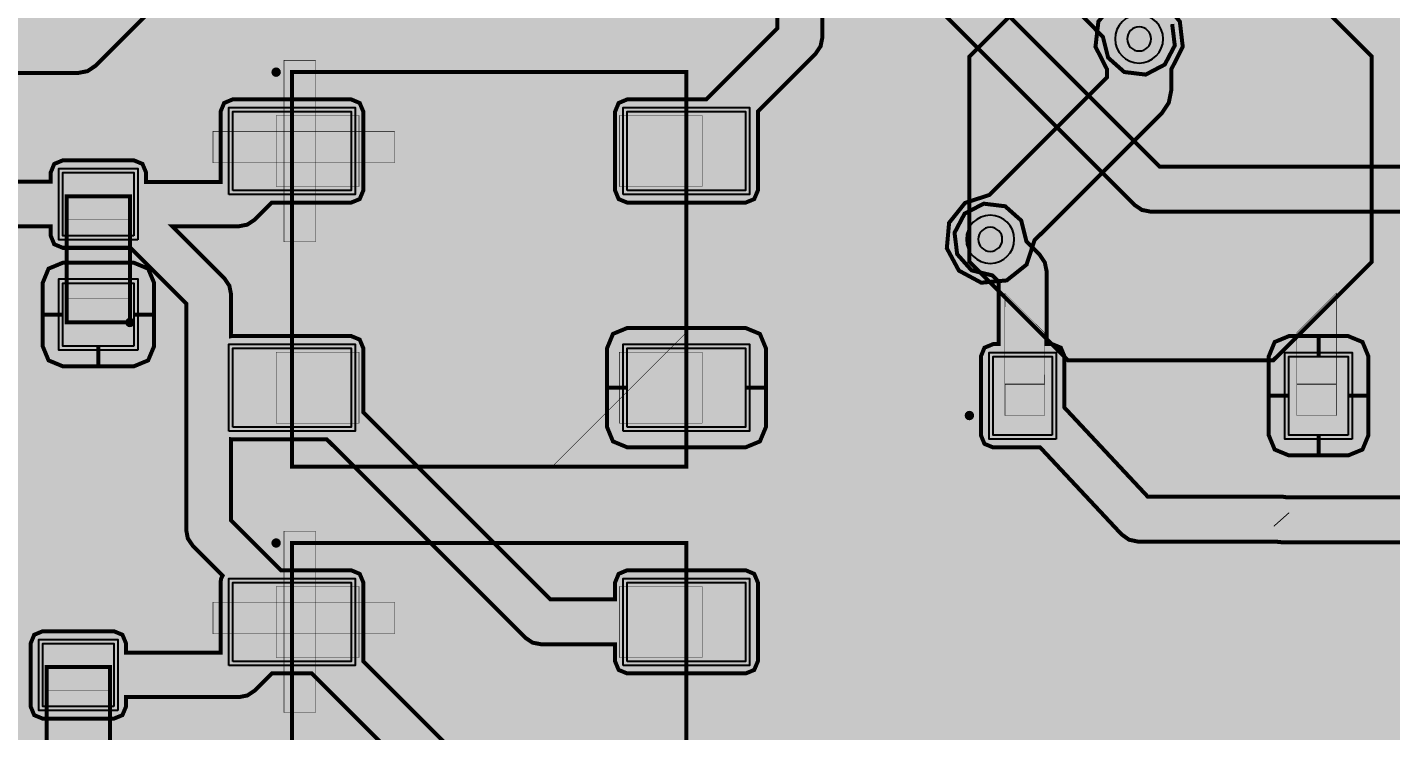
# Model space of a CAD drawing. Header units: millimetres. Extents: x 6.1 to 72.4, y 74.5 to 143.5.
# Drawn here: x 28.82 to 46.1, y 106.93 to 115.85 of the extents above; entities that cross this region are included whole.
import ezdxf

# ---------------------------------------------------------------- set-up
doc = ezdxf.new("R2010")
doc.units = ezdxf.units.MM
doc.header["$MEASUREMENT"] = 0
for name, color, linetype, true_color in [('Bottom-Layer', 7, 'Continuous', 0x0000ff), ('Component-Marking-Layer', 7, 'Continuous', 0x66ffcc), ('Component-Shape-Layer', 7, 'Continuous', 0x00cccc), ('Document-Layer', 7, 'Continuous', 0x6464ff), ('Hole-Layer', 7, 'Continuous', 0x222222), ('Multi-Layer', 7, 'Continuous', 0xc0c0c0), ('Pin-Floating-Layer', 7, 'Continuous', 0xff99ff), ('Pin-Soldering-Layer', 7, 'Continuous', 0xcc9999), ('Top-Layer', 7, 'Continuous', 0xff0000), ('Top-Paste-Mask-Layer', 7, 'Continuous', 0x808080), ('Top-Silkscreen-Layer', 7, 'Continuous', 0xffcc00), ('Top-Solder-Mask-Layer', 7, 'Continuous', 0x800080)]:
    doc.layers.add(name, color=color, linetype=linetype, true_color=true_color)

msp = doc.modelspace()

# ---------------------------------------------------------------- hatches: boundary and pattern name
at = {"layer": 'Bottom-Layer'}
for points in [[(27.051, 137.033), (27.341, 137.066), (28.2, 137.039), (29.699, 136.78), (32.721, 136.036), (32.736, 136.033), (32.752, 136.031), (35.407, 135.725), (35.429, 135.723), (35.45, 135.724), (36.302, 135.777), (36.449, 135.763), (37.225, 135.834), (38.532, 135.915), (38.54, 135.915), (38.548, 135.916), (39.654, 136.055), (43.491, 136.403), (44.642, 136.467), (47.246, 136.107), (48.5, 135.478), (49.972, 134.452), (51.433, 133.28), (52.669, 132.217), (53.935, 131.053), (54.899, 129.947), (55.512, 128.898), (56.028, 127.632), (56.66, 125.969), (56.666, 125.955), (56.672, 125.941), (57.238, 124.872), (57.248, 124.854), (57.261, 124.837), (57.927, 123.979), (57.933, 123.972), (57.939, 123.965), (59.394, 122.369), (60.23, 121.095), (60.88, 119.29), (61.259, 117.291), (61.721, 113.314), (61.721, 113.308), (61.722, 113.302), (62.427, 109.098), (62.729, 106.955), (62.875, 104.864), (62.818, 103.201), (62.677, 101.789), (62.461, 100.267), (62.171, 98.799), (61.816, 97.565), (59.764, 94.286), (56.716, 92.266), (53.212, 90.857), (53.202, 90.853), (53.192, 90.848), (49.744, 89.104), (49.711, 89.084), (49.682, 89.059), (47.234, 86.696), (47.219, 86.68), (47.206, 86.663), (45.971, 84.939), (44.795, 83.368), (43.404, 82.075), (41.494, 81.147), (40.553, 80.92), (39.995, 80.866), (38.106, 80.9), (38.101, 80.9), (38.097, 80.9), (35.432, 80.855), (34.29, 80.899), (33.02, 81.153), (31.941, 81.915), (28.893, 84.709), (26.289, 86.487), (17.653, 88.773), (14.224, 90.551), (12.319, 92.583), (11.43, 94.615), (10.668, 96.393), (10.516, 97.531), (11.093, 102.249), (6.718, 112.093), (20.665, 115.792), (18.923, 121.285), (11.684, 121.031), (12.827, 124.333), (13.462, 129.159), (14.605, 130.81), (16.002, 131.826), (18.161, 132.207), (20.828, 132.842), (23.241, 134.747), (24.638, 135.89), (25.781, 136.779)], [(42.908, 116.259), (42.599, 116.166), (42.392, 115.918), (42.355, 115.598), (42.502, 115.31), (42.502, 115.213), (41.008, 113.719), (40.701, 113.618), (40.5, 113.366), (40.471, 113.044), (40.624, 112.76), (40.908, 112.607), (41.23, 112.636), (41.482, 112.837), (41.582, 113.144), (43.196, 114.757), (43.284, 114.889), (43.315, 115.044), (43.315, 115.31), (43.461, 115.598), (43.424, 115.918), (43.217, 116.166)]]:
    msp.add_hatch(color=256, dxfattribs=at).paths.add_polyline_path(points)
at = {"layer": 'Component-Marking-Layer'}
for points in [[(31.911, 115.276, 1), (32.031, 115.276, 1)], [(31.911, 115.276, 1), (32.031, 115.276, 1)], [(30.058, 112.103, 1), (30.178, 112.103, 1)], [(30.058, 112.103, 1), (30.178, 112.103, 1)], [(40.697, 110.923, 1), (40.817, 110.923, 1)], [(40.697, 110.923, 1), (40.817, 110.923, 1)], [(31.911, 109.307, 1), (32.031, 109.307, 1)], [(31.911, 109.307, 1), (32.031, 109.307, 1)]]:
    msp.add_hatch(color=256, dxfattribs=at).paths.add_polyline_path(points)
at = {"layer": 'Document-Layer'}
for points in [[(32.471, 115.426), (32.071, 115.426), (32.071, 113.126), (32.471, 113.126)], [(32.471, 115.426), (32.071, 115.426), (32.071, 113.126), (32.471, 113.126)], [(31.171, 114.526), (33.471, 114.526), (33.471, 114.226), (33.471, 114.126), (33.371, 114.126), (31.171, 114.126)], [(31.171, 114.526), (33.471, 114.526), (33.471, 114.226), (33.471, 114.126), (33.371, 114.126), (31.171, 114.126)], [(37.171, 111.876), (37.171, 111.976), (37.071, 111.876), (35.471, 110.276), (37.171, 110.276)], [(37.171, 111.876), (37.171, 111.976), (37.071, 111.876), (35.471, 110.276), (37.171, 110.276)], [(32.471, 109.457), (32.071, 109.457), (32.071, 107.157), (32.471, 107.157)], [(32.471, 109.457), (32.071, 109.457), (32.071, 107.157), (32.471, 107.157)], [(31.171, 108.557), (33.471, 108.557), (33.471, 108.257), (33.471, 108.157), (33.371, 108.157), (31.171, 108.157)], [(31.171, 108.557), (33.471, 108.557), (33.471, 108.257), (33.471, 108.157), (33.371, 108.157), (31.171, 108.157)]]:
    msp.add_hatch(color=256, dxfattribs=at).paths.add_polyline_path(points)
at = {"layer": 'Pin-Floating-Layer'}
for points in [[(41.708, 111.973), (41.208, 112.473), (41.207, 111.313), (41.707, 111.313)], [(41.708, 111.973), (41.208, 112.473), (41.207, 111.313), (41.707, 111.313)], [(44.907, 111.973), (45.407, 112.473), (45.407, 111.313), (44.907, 111.313)], [(44.907, 111.973), (45.407, 112.473), (45.407, 111.313), (44.907, 111.313)]]:
    msp.add_hatch(color=256, dxfattribs=at).paths.add_polyline_path(points)
at = {"layer": 'Pin-Soldering-Layer'}
for points in [[(33.021, 113.826), (31.971, 113.826), (31.971, 114.726), (33.021, 114.726)], [(33.021, 113.826), (31.971, 113.826), (31.971, 114.726), (33.021, 114.726)], [(37.371, 113.826), (36.321, 113.826), (36.321, 114.726), (37.371, 114.726)], [(37.371, 113.826), (36.321, 113.826), (36.321, 114.726), (37.371, 114.726)], [(30.118, 113.703), (29.318, 113.703), (29.318, 113.403), (30.118, 113.403)], [(30.118, 113.703), (29.318, 113.703), (29.318, 113.403), (30.118, 113.403)], [(30.118, 112.103), (29.318, 112.103), (29.318, 112.403), (30.118, 112.403)], [(30.118, 112.103), (29.318, 112.103), (29.318, 112.403), (30.118, 112.403)], [(33.021, 110.826), (31.971, 110.826), (31.971, 111.726), (33.021, 111.726)], [(33.021, 110.826), (31.971, 110.826), (31.971, 111.726), (33.021, 111.726)], [(37.371, 110.826), (36.321, 110.826), (36.321, 111.726), (37.371, 111.726)], [(37.371, 110.826), (36.321, 110.826), (36.321, 111.726), (37.371, 111.726)], [(41.708, 110.923), (41.208, 110.923), (41.208, 111.323), (41.708, 111.323)], [(41.708, 110.923), (41.208, 110.923), (41.208, 111.323), (41.708, 111.323)], [(45.407, 110.923), (44.907, 110.923), (44.907, 111.323), (45.407, 111.323)], [(45.407, 110.923), (44.907, 110.923), (44.907, 111.323), (45.407, 111.323)], [(33.021, 107.857), (31.971, 107.857), (31.971, 108.757), (33.021, 108.757)], [(33.021, 107.857), (31.971, 107.857), (31.971, 108.757), (33.021, 108.757)], [(37.371, 107.857), (36.321, 107.857), (36.321, 108.757), (37.371, 108.757)], [(37.371, 107.857), (36.321, 107.857), (36.321, 108.757), (37.371, 108.757)], [(29.864, 107.734), (29.064, 107.734), (29.064, 107.434), (29.864, 107.434)], [(29.864, 107.734), (29.064, 107.734), (29.064, 107.434), (29.864, 107.434)]]:
    msp.add_hatch(color=256, dxfattribs=at).paths.add_polyline_path(points)
at = {"layer": 'Top-Layer'}
for points in [[(6.41, 112.339), (17.673, 115.168), (17.673, 113.485), (17.642, 113.485), (17.533, 113.439), (17.488, 113.33), (17.488, 112.73), (17.531, 112.623), (17.637, 112.576), (17.637, 111.839), (17.528, 111.794), (17.482, 111.684), (17.482, 110.894), (17.488, 110.853), (17.505, 110.814), (17.414, 110.721), (17.38, 110.594), (17.38, 109.804), (17.456, 109.623), (17.637, 109.548), (18.177, 109.548), (18.358, 109.623), (18.434, 109.804), (18.434, 110.594), (18.4, 110.721), (18.309, 110.814), (18.326, 110.853), (18.332, 110.894), (18.332, 111.684), (18.309, 111.765), (18.247, 111.822), (18.247, 112.576), (18.353, 112.623), (18.397, 112.73), (18.397, 113.33), (18.365, 113.424), (18.282, 113.479), (18.282, 115.321), (20.157, 115.792), (18.415, 121.285), (11.176, 121.031), (12.319, 124.333), (12.954, 129.159), (14.097, 130.81), (15.494, 131.826), (17.653, 132.207), (20.32, 132.842), (22.733, 134.747), (24.13, 135.89), (25.273, 136.779), (26.543, 137.033), (27.664, 137.158), (27.723, 137.156), (28.977, 137.008), (29.72, 136.88), (31.652, 136.404), (32.131, 136.271), (32.303, 136.244), (32.746, 136.135), (32.755, 136.133), (32.763, 136.132), (33.685, 136.026), (34.544, 135.89), (35.941, 135.763), (44.323, 136.525), (47.371, 136.144), (49.403, 134.874), (53.975, 130.937), (55.499, 129.032), (56.133, 127.526), (49.049, 134.611), (48.958, 134.672), (48.85, 134.693), (43.16, 134.693), (43.053, 134.672), (42.961, 134.611), (42.701, 134.351), (42.095, 134.351), (41.986, 134.306), (41.941, 134.196), (41.941, 134.124), (41.216, 134.124), (41.216, 134.547), (41.17, 134.657), (41.061, 134.702), (39.711, 134.702), (39.602, 134.657), (39.557, 134.547), (39.557, 133.997), (39.057, 133.997), (39.057, 134.42), (39.011, 134.53), (38.902, 134.575), (37.552, 134.575), (37.443, 134.53), (37.398, 134.42), (37.398, 134.078), (36.927, 134.078), (36.927, 134.196), (36.881, 134.306), (36.772, 134.351), (35.872, 134.351), (35.763, 134.306), (35.718, 134.196), (35.718, 133.87), (34.993, 133.87), (34.993, 134.928), (34.947, 135.038), (34.838, 135.083), (33.488, 135.083), (33.379, 135.038), (33.334, 134.928), (33.334, 133.697), (32.736, 133.697), (32.736, 133.815), (32.69, 133.925), (32.581, 133.97), (31.681, 133.97), (31.572, 133.925), (31.527, 133.815), (31.527, 133.697), (30.958, 133.697), (30.958, 133.815), (30.912, 133.925), (30.803, 133.97), (29.903, 133.97), (29.794, 133.925), (29.749, 133.815), (29.749, 133.015), (29.794, 132.906), (29.903, 132.861), (30.803, 132.861), (30.912, 132.906), (30.958, 133.015), (30.958, 133.134), (31.527, 133.134), (31.527, 133.015), (31.572, 132.906), (31.681, 132.861), (32.581, 132.861), (32.69, 132.906), (32.736, 133.015), (32.736, 133.134), (33.334, 133.134), (33.259, 133.043), (33.232, 132.928), (33.232, 131.518), (33.307, 131.337), (33.488, 131.262), (34.838, 131.262), (35.019, 131.337), (35.095, 131.518), (35.095, 132.928), (35.019, 133.11), (34.838, 133.185), (34.279, 133.185), (34.298, 133.2), (34.316, 133.216), (34.407, 133.307), (35.746, 133.307), (35.801, 133.259), (35.872, 133.242), (36.772, 133.242), (36.881, 133.287), (36.927, 133.396), (36.927, 133.515), (37.398, 133.515), (37.398, 133.01), (37.443, 132.901), (37.552, 132.856), (38.902, 132.856), (39.011, 132.901), (39.057, 133.01), (39.057, 133.434), (39.557, 133.434), (39.557, 133.137), (39.602, 133.028), (39.711, 132.983), (41.061, 132.983), (41.17, 133.028), (41.216, 133.137), (41.216, 133.561), (41.941, 133.561), (41.941, 133.396), (41.986, 133.287), (42.095, 133.242), (42.701, 133.242), (42.89, 133.053), (42.095, 133.053), (41.914, 132.978), (41.839, 132.796), (41.839, 131.996), (41.914, 131.815), (42.095, 131.74), (42.995, 131.74), (43.176, 131.815), (43.252, 131.996), (43.252, 132.692), (43.788, 132.156), (43.788, 131.943), (38.302, 126.457), (36.843, 126.457), (36.843, 126.501), (36.797, 126.61), (36.688, 126.655), (36.408, 126.655), (36.359, 126.647), (36.315, 126.624), (36.288, 126.683), (36.247, 126.735), (36.003, 126.979), (35.911, 127.04), (35.804, 127.061), (33.103, 127.061), (27.706, 132.459), (27.706, 132.992), (27.695, 133.069), (27.664, 133.14), (27.803, 133.22), (27.875, 133.314), (27.86, 133.431), (27.155, 134.653), (27.061, 134.725), (26.944, 134.709), (25.775, 134.034), (25.703, 133.94), (25.718, 133.823), (26.423, 132.602), (26.517, 132.53), (26.634, 132.545), (27.143, 132.839), (27.143, 132.342), (27.164, 132.235), (27.225, 132.143), (32.78, 126.588), (32.76, 126.546), (32.753, 126.501), (32.753, 125.851), (32.755, 125.832), (32.758, 125.813), (32.717, 125.78), (32.683, 125.738), (32.664, 125.742), (32.646, 125.743), (31.996, 125.743), (31.968, 125.74), (31.941, 125.733), (29.102, 125.733), (28.65, 126.184), (28.597, 126.459), (28.395, 126.652), (28.118, 126.691), (27.869, 126.563), (27.741, 126.315), (27.781, 126.038), (27.973, 125.835), (28.248, 125.782), (28.783, 125.247), (28.79, 125.24), (28.798, 125.233), (23.251, 125.233), (21.936, 126.548), (22.019, 126.573), (22.038, 126.58), (22.056, 126.59), (22.167, 126.541), (22.288, 126.548), (22.67, 126.665), (22.822, 126.79), (22.84, 126.986), (22.446, 128.277), (22.321, 128.428), (22.125, 128.447), (21.743, 128.33), (21.639, 128.269), (21.575, 128.166), (21.554, 128.164), (21.534, 128.16), (21.151, 128.043), (21.089, 128.006), (21.05, 127.945), (20.984, 127.974), (20.912, 127.97), (20.53, 127.853), (20.467, 127.816), (20.429, 127.755), (20.363, 127.784), (20.291, 127.779), (19.908, 127.663), (19.846, 127.626), (19.807, 127.565), (19.741, 127.594), (19.669, 127.589), (19.286, 127.472), (19.195, 127.397), (19.184, 127.28), (19.436, 126.455), (19.436, 125.375), (19.186, 125.126), (17.285, 125.126), (19.245, 125.725), (19.337, 125.8), (19.348, 125.918), (18.763, 127.831), (18.688, 127.922), (18.57, 127.933), (16.562, 127.319), (16.471, 127.244), (16.459, 127.126), (17.044, 125.214), (17.071, 125.163), (17.114, 125.126), (16.202, 125.126), (16.081, 125.578), (16.009, 125.672), (15.891, 125.687), (15.167, 125.493), (15.073, 125.421), (15.058, 125.304), (15.316, 124.338), (15.388, 124.244), (15.506, 124.229), (16.23, 124.423), (16.308, 124.472), (16.344, 124.557), (19.304, 124.557), (19.413, 124.578), (19.505, 124.64), (19.921, 125.056), (19.983, 125.149), (20.005, 125.257), (20.005, 125.957), (20.143, 125.999), (20.143, 125.185), (20.001, 124.951), (20.017, 124.678), (20.186, 124.463), (20.447, 124.382), (20.708, 124.463), (20.877, 124.678), (20.893, 124.951), (20.752, 125.185), (20.752, 126.186), (20.776, 126.193), (20.838, 126.229), (20.876, 126.29), (20.943, 126.262), (21.015, 126.266), (21.115, 126.297), (21.341, 126.095), (21.639, 126.039), (22.932, 124.747), (23.024, 124.685), (23.133, 124.664), (31.861, 124.664), (31.846, 124.627), (31.841, 124.588), (31.841, 124.308), (31.853, 124.249), (31.887, 124.198), (31.853, 124.148), (31.841, 124.088), (31.841, 123.808), (31.846, 123.769), (31.861, 123.733), (31.323, 123.733), (31.323, 123.741), (31.278, 123.85), (31.169, 123.895), (29.792, 123.895), (29.682, 123.85), (29.637, 123.741), (29.637, 122.608), (29.682, 122.499), (29.792, 122.453), (31.056, 122.453), (30.934, 122.332), (29.836, 122.332), (28.776, 123.391), (28.684, 123.453), (28.575, 123.475), (27.006, 123.475), (26.897, 123.453), (26.805, 123.391), (26.399, 122.986), (25.347, 122.986), (25.238, 122.941), (25.193, 122.831), (25.193, 122.332), (23.954, 122.332), (23.904, 122.432), (23.8, 122.472), (23.01, 122.472), (22.968, 122.466), (22.93, 122.449), (22.836, 122.541), (22.71, 122.574), (21.92, 122.574), (21.739, 122.499), (21.663, 122.317), (21.663, 121.777), (21.739, 121.596), (21.92, 121.521), (22.71, 121.521), (22.836, 121.554), (22.93, 121.645), (22.968, 121.628), (23.01, 121.623), (23.8, 121.623), (23.904, 121.663), (23.954, 121.763), (25.193, 121.763), (25.193, 121.431), (25.238, 121.322), (25.347, 121.277), (26.547, 121.277), (26.656, 121.322), (26.702, 121.431), (26.702, 122.484), (26.893, 122.675), (26.893, 121.431), (26.938, 121.322), (27.047, 121.277), (28.247, 121.277), (28.356, 121.322), (28.402, 121.431), (28.402, 122.831), (28.397, 122.87), (28.383, 122.906), (28.457, 122.906), (29.517, 121.846), (29.574, 121.802), (29.641, 121.773), (29.638, 121.757), (29.637, 121.741), (29.637, 121.459), (29.48, 121.459), (29.371, 121.437), (29.279, 121.375), (28.402, 120.498), (28.402, 120.631), (28.356, 120.74), (28.247, 120.786), (27.047, 120.786), (26.938, 120.74), (26.893, 120.631), (26.893, 119.231), (26.919, 119.144), (26.991, 119.087), (26.806, 118.903), (25.137, 118.903), (23.955, 120.085), (23.955, 120.412), (23.909, 120.522), (23.8, 120.567), (23.01, 120.567), (22.968, 120.561), (22.93, 120.544), (22.836, 120.636), (22.71, 120.669), (21.92, 120.669), (21.739, 120.594), (21.663, 120.412), (21.663, 119.872), (21.739, 119.691), (21.92, 119.616), (22.71, 119.616), (22.836, 119.649), (22.93, 119.74), (22.968, 119.723), (23.01, 119.718), (23.517, 119.718), (24.818, 118.417), (24.91, 118.355), (25.019, 118.334), (26.924, 118.334), (27.033, 118.355), (27.125, 118.417), (27.785, 119.077), (28.247, 119.077), (28.356, 119.122), (28.402, 119.231), (28.402, 119.693), (29.598, 120.89), (29.637, 120.89), (29.637, 120.608), (29.682, 120.499), (29.792, 120.453), (31.169, 120.453), (31.278, 120.499), (31.323, 120.608), (31.323, 121.741), (31.308, 121.806), (31.267, 121.86), (31.841, 122.434), (31.841, 122.308), (31.853, 122.249), (31.887, 122.198), (31.853, 122.148), (31.841, 122.088), (31.841, 121.808), (31.843, 121.783), (31.85, 121.758), (31.85, 119.878), (31.046, 119.074), (30.77, 119.023), (30.575, 118.82), (30.535, 118.543), (30.663, 118.293), (30.913, 118.165), (31.19, 118.206), (31.393, 118.4), (31.444, 118.676), (32.33, 119.562), (32.391, 119.654), (32.413, 119.761), (32.413, 121.642), (32.424, 121.654), (32.646, 121.654), (32.664, 121.655), (32.683, 121.658), (32.717, 121.617), (32.758, 121.583), (32.755, 121.565), (32.753, 121.546), (32.753, 121.298), (32.746, 121.26), (32.743, 121.221), (32.743, 119.28), (29.338, 115.875), (23.968, 115.875), (23.851, 115.852), (23.753, 115.786), (21.429, 113.462), (19.523, 113.462), (19.484, 113.479), (19.442, 113.485), (18.842, 113.485), (18.733, 113.439), (18.688, 113.33), (18.688, 112.73), (18.733, 112.621), (18.842, 112.576), (18.893, 112.576), (18.893, 111.838), (18.793, 111.788), (18.753, 111.684), (18.753, 110.894), (18.758, 110.853), (18.775, 110.814), (18.684, 110.721), (18.65, 110.594), (18.65, 109.804), (18.726, 109.623), (18.907, 109.548), (19.447, 109.548), (19.628, 109.623), (19.704, 109.804), (19.704, 110.594), (19.67, 110.721), (19.579, 110.814), (19.596, 110.853), (19.602, 110.894), (19.602, 111.684), (19.561, 111.788), (19.462, 111.838), (19.462, 112.577), (19.558, 112.628), (19.597, 112.73), (19.597, 112.853), (21.555, 112.853), (21.672, 112.876), (21.77, 112.942), (24.094, 115.266), (29.464, 115.266), (29.581, 115.289), (29.679, 115.355), (33.244, 118.919), (33.244, 118.492), (33.208, 118.441), (33.195, 118.38), (33.195, 117.84), (33.241, 117.731), (33.35, 117.686), (34.14, 117.686), (34.235, 117.719), (34.29, 117.803), (34.345, 117.719), (34.44, 117.686), (34.554, 117.686), (34.554, 116.949), (34.395, 116.718), (34.4, 116.437), (34.568, 116.212), (34.835, 116.127), (35.102, 116.212), (35.27, 116.437), (35.275, 116.718), (35.117, 116.949), (35.117, 117.686), (35.23, 117.686), (35.339, 117.731), (35.385, 117.84), (35.385, 118.38), (35.339, 118.49), (35.23, 118.535), (34.44, 118.535), (34.345, 118.502), (34.29, 118.417), (34.235, 118.502), (34.14, 118.535), (33.813, 118.535), (33.813, 120.774), (33.858, 120.75), (33.908, 120.741), (34.188, 120.741), (34.248, 120.753), (34.298, 120.787), (34.348, 120.753), (34.408, 120.741), (34.688, 120.741), (34.748, 120.753), (34.798, 120.787), (34.848, 120.753), (34.908, 120.741), (35.188, 120.741), (35.227, 120.746), (35.264, 120.761), (35.264, 120.535), (35.285, 120.426), (35.347, 120.334), (36.772, 118.909), (36.864, 118.847), (36.973, 118.826), (37.765, 118.826), (37.765, 118.544), (37.81, 118.435), (37.92, 118.389), (39.297, 118.389), (39.406, 118.435), (39.451, 118.544), (39.451, 119.677), (39.449, 119.704), (39.441, 119.731), (39.506, 119.731), (40.356, 118.881), (40.356, 116.205), (40.377, 116.096), (40.439, 116.004), (42.852, 113.591), (42.944, 113.529), (43.053, 113.508), (46.722, 113.508), (46.71, 113.46), (46.706, 113.411), (46.706, 111.674), (46.558, 111.674), (46.449, 111.629), (46.404, 111.52), (46.404, 110.713), (46.449, 110.604), (46.558, 110.559), (47.145, 110.559), (48.23, 109.475), (48.23, 105.57), (47.755, 105.348), (47.675, 105.261), (47.68, 105.143), (47.997, 104.463), (48.084, 104.383), (48.202, 104.388), (49.026, 104.772), (51.344, 104.772), (51.453, 104.794), (51.546, 104.856), (53.602, 106.912), (53.622, 106.917), (53.64, 106.924), (54.547, 107.347), (54.626, 107.434), (54.621, 107.552), (54.304, 108.232), (54.217, 108.312), (54.099, 108.307), (53.193, 107.884), (53.113, 107.797), (53.118, 107.679), (53.26, 107.375), (51.227, 105.341), (49.032, 105.341), (48.866, 105.696), (48.838, 105.737), (48.799, 105.768), (48.799, 109.592), (48.777, 109.701), (48.715, 109.794), (47.577, 110.932), (47.577, 111.52), (47.531, 111.629), (47.422, 111.674), (47.275, 111.674), (47.275, 113.293), (49.068, 115.087), (49.349, 115.087), (50.022, 114.413), (50.131, 114.368), (50.241, 114.413), (51.195, 115.368), (51.241, 115.477), (51.195, 115.586), (50.198, 116.583), (50.089, 116.628), (49.98, 116.583), (49.052, 115.656), (48.95, 115.656), (48.841, 115.634), (48.749, 115.572), (47.253, 114.077), (43.171, 114.077), (40.925, 116.323), (40.925, 116.594), (40.981, 116.539), (41.057, 116.519), (41.656, 116.519), (42.449, 115.725), (42.515, 115.46), (42.719, 115.278), (42.991, 115.245), (43.233, 115.372), (43.36, 115.614), (43.327, 115.886), (43.146, 116.091), (42.88, 116.156), (41.962, 117.074), (41.962, 117.673), (41.916, 117.783), (41.807, 117.828), (41.057, 117.828), (40.981, 117.808), (40.925, 117.753), (40.925, 118.999), (40.903, 119.108), (40.841, 119.2), (39.825, 120.216), (39.733, 120.278), (39.624, 120.3), (36.948, 120.3), (36.507, 120.741), (36.688, 120.741), (36.797, 120.786), (36.843, 120.896), (36.843, 121.546), (36.842, 121.565), (36.838, 121.583), (36.879, 121.617), (36.913, 121.658), (36.932, 121.655), (36.951, 121.654), (37.601, 121.654), (37.628, 121.656), (37.655, 121.664), (40.816, 121.664), (40.816, 121.254), (40.861, 121.145), (40.97, 121.1), (41.834, 121.1), (41.943, 121.145), (41.989, 121.254), (41.989, 122.061), (41.982, 122.105), (41.963, 122.146), (42.427, 122.144), (44.308, 120.263), (44.4, 120.201), (44.509, 120.18), (51.307, 120.18), (51.25, 120.123), (51.23, 120.046), (51.23, 119.927), (42.019, 119.927), (41.989, 119.958), (41.989, 120.554), (41.943, 120.663), (41.834, 120.709), (41.242, 120.709), (40.848, 121.103), (40.756, 121.164), (40.649, 121.186), (40.114, 121.186), (39.883, 121.344), (39.602, 121.339), (39.377, 121.171), (39.292, 120.904), (39.377, 120.637), (39.602, 120.469), (39.883, 120.464), (40.114, 120.623), (40.532, 120.623), (40.816, 120.339), (40.816, 119.748), (40.861, 119.638), (40.97, 119.593), (41.549, 119.593), (41.7, 119.442), (41.793, 119.38), (41.901, 119.358), (51.23, 119.358), (51.23, 119.24), (51.275, 119.13), (51.384, 119.085), (52.248, 119.085), (52.357, 119.13), (52.403, 119.24), (52.403, 119.358), (53.008, 119.358), (53.008, 119.24), (53.053, 119.13), (53.162, 119.085), (54.026, 119.085), (54.135, 119.13), (54.181, 119.24), (54.181, 119.485), (54.365, 119.485), (56.612, 117.239), (56.612, 116.078), (56.633, 115.969), (56.695, 115.877), (61.057, 111.515), (61.057, 97.273), (58.048, 94.265), (57.141, 94.265), (52.57, 98.836), (52.57, 99.183), (52.548, 99.292), (52.486, 99.384), (52.1, 99.771), (52.008, 99.833), (51.899, 99.854), (51.31, 99.854), (51.297, 99.854), (51.285, 99.853), (50.179, 99.757), (50.17, 99.762), (50.161, 99.766), (49.97, 99.839), (50.024, 100.323), (50.01, 100.447), (49.943, 100.553), (49.581, 100.916), (49.703, 100.874), (49.83, 100.897), (50.737, 101.32), (50.869, 101.465), (50.861, 101.661), (50.544, 102.341), (50.399, 102.473), (50.203, 102.465), (49.297, 102.042), (49.164, 101.897), (49.172, 101.701), (49.489, 101.021), (49.498, 101.005), (49.508, 100.989), (46.818, 103.679), (46.818, 104.47), (47.191, 104.844), (47.253, 104.936), (47.275, 105.045), (47.275, 109.052), (47.422, 109.052), (47.531, 109.097), (47.577, 109.207), (47.577, 110.013), (47.531, 110.122), (47.422, 110.168), (46.558, 110.168), (46.449, 110.122), (46.404, 110.013), (46.404, 109.886), (44.778, 109.886), (44.743, 109.892), (44.708, 109.895), (43.017, 109.895), (41.962, 111.023), (41.962, 111.673), (41.916, 111.783), (41.807, 111.828), (41.737, 111.828), (41.737, 112.746), (41.713, 112.863), (41.647, 112.962), (41.48, 113.129), (41.414, 113.395), (41.21, 113.576), (40.938, 113.609), (40.696, 113.482), (40.569, 113.24), (40.602, 112.969), (40.784, 112.764), (41.049, 112.699), (41.128, 112.62), (41.128, 111.828), (41.057, 111.828), (40.948, 111.783), (40.903, 111.673), (40.903, 110.673), (40.948, 110.564), (41.057, 110.519), (41.654, 110.519), (42.686, 109.416), (42.78, 109.349), (42.893, 109.325), (44.646, 109.325), (44.681, 109.319), (44.716, 109.317), (46.404, 109.317), (46.404, 109.207), (46.449, 109.097), (46.558, 109.052), (46.706, 109.052), (46.706, 105.163), (46.512, 104.97), (45.253, 104.97), (45.144, 104.924), (45.099, 104.815), (45.099, 103.465), (45.144, 103.356), (45.253, 103.311), (46.389, 103.311), (49.449, 100.251), (49.416, 99.954), (49.396, 99.929), (49.381, 99.9), (48.985, 98.868), (48.988, 98.75), (49.073, 98.669), (49.654, 98.446), (49.773, 98.449), (49.854, 98.535), (50.102, 99.18), (51.189, 99.274), (51.169, 99.248), (51.154, 99.219), (50.758, 98.188), (50.761, 98.069), (50.847, 97.988), (51.428, 97.765), (51.546, 97.768), (51.627, 97.854), (52.001, 98.826), (52.001, 98.718), (52.022, 98.609), (52.084, 98.517), (56.822, 93.779), (56.914, 93.717), (57.023, 93.696), (58.166, 93.696), (58.275, 93.717), (58.367, 93.779), (61.542, 96.954), (61.604, 97.046), (61.626, 97.155), (61.626, 111.633), (61.604, 111.742), (61.542, 111.834), (57.181, 116.196), (57.181, 117.239), (57.859, 117.918), (57.921, 118.01), (57.943, 118.119), (57.943, 119.608), (59.057, 118.494), (59.149, 118.433), (59.257, 118.411), (59.511, 118.411), (59.618, 118.433), (59.71, 118.494), (59.889, 118.673), (59.95, 118.764), (59.972, 118.872), (59.972, 121.639), (60.04, 121.571), (60.322, 121.141), (60.748, 119.958), (61.018, 119.108), (61.36, 117.307), (61.822, 113.326), (61.822, 113.322), (61.823, 113.319), (62.528, 109.114), (62.831, 106.966), (62.977, 104.866), (62.919, 103.194), (62.779, 101.777), (62.561, 100.25), (62.27, 98.775), (61.925, 97.574), (61.905, 97.515), (60.16, 94.726), (57.341, 92.583), (54.701, 91.346), (53.25, 90.762), (53.244, 90.76), (53.238, 90.757), (50.633, 89.439), (49.213, 88.773), (47.96, 87.254), (47.305, 86.623), (47.296, 86.613), (47.288, 86.603), (46.406, 85.371), (45.022, 83.693), (43.498, 82.169), (42.419, 81.483), (41.876, 81.219), (40.704, 80.899), (37.576, 80.789), (36.922, 80.778), (33.782, 80.899), (32.512, 81.153), (31.433, 81.915), (28.385, 84.709), (25.781, 86.487), (17.145, 88.773), (13.716, 90.551), (11.811, 92.583), (10.922, 94.615), (10.16, 96.393), (10.008, 97.531), (10.584, 102.241), (6.367, 112.018), (6.365, 112.082)], [(37.423, 114.931), (36.421, 114.931), (36.312, 114.885), (36.267, 114.776), (36.267, 113.776), (36.312, 113.667), (36.421, 113.622), (37.921, 113.622), (38.03, 113.667), (38.076, 113.776), (38.076, 114.778), (38.809, 115.512), (38.871, 115.604), (38.893, 115.713), (38.893, 116.389), (39.297, 116.389), (39.406, 116.435), (39.451, 116.544), (39.451, 117.677), (39.406, 117.786), (39.297, 117.831), (37.92, 117.831), (37.81, 117.786), (37.765, 117.677), (37.765, 116.544), (37.81, 116.435), (37.92, 116.389), (38.324, 116.389), (38.324, 115.831)], [(31.293, 108.894), (31.273, 108.852), (31.267, 108.807), (31.267, 107.916), (30.069, 107.916), (30.069, 108.034), (30.023, 108.144), (29.914, 108.189), (29.014, 108.189), (28.905, 108.144), (28.86, 108.034), (28.86, 107.234), (28.905, 107.125), (29.014, 107.08), (29.914, 107.08), (30.023, 107.125), (30.069, 107.234), (30.069, 107.353), (31.498, 107.353), (31.606, 107.374), (31.697, 107.435), (31.915, 107.653), (32.423, 107.653), (34.641, 105.435), (34.641, 102.362), (34.662, 102.253), (34.724, 102.161), (40.312, 96.573), (40.404, 96.511), (40.513, 96.49), (48.072, 96.49), (48.053, 96.441), (48.056, 96.323), (48.142, 96.241), (48.427, 96.132), (48.427, 95.281), (48.315, 95.32), (48.197, 95.312), (48.119, 95.224), (47.679, 93.947), (47.686, 93.829), (47.775, 93.751), (48.427, 93.526), (48.427, 91.892), (48.204, 91.668), (47.808, 91.821), (47.69, 91.817), (47.608, 91.732), (47.339, 91.031), (47.342, 90.913), (47.428, 90.832), (48.362, 90.473), (48.48, 90.477), (48.561, 90.562), (48.83, 91.262), (48.835, 91.36), (48.78, 91.44), (48.913, 91.573), (48.974, 91.665), (48.996, 91.774), (48.996, 93.33), (49.108, 93.292), (49.226, 93.299), (49.305, 93.388), (49.744, 94.664), (49.737, 94.782), (49.648, 94.861), (48.996, 95.085), (48.996, 95.804), (49.572, 95.583), (49.659, 95.566), (49.747, 95.58), (49.803, 95.511), (49.878, 95.465), (50.459, 95.242), (50.656, 95.248), (50.791, 95.39), (51.187, 96.422), (51.182, 96.618), (51.039, 96.753), (50.458, 96.976), (50.371, 96.993), (50.284, 96.979), (50.228, 97.048), (50.152, 97.094), (49.571, 97.317), (49.434, 97.329), (49.309, 97.269), (49.275, 97.311), (49.229, 97.338), (48.648, 97.561), (48.53, 97.558), (48.449, 97.473), (48.29, 97.059), (40.631, 97.059), (35.21, 102.48), (35.21, 105.553), (35.188, 105.662), (35.126, 105.754), (33.076, 107.807), (33.076, 108.807), (33.03, 108.916), (32.921, 108.962), (32.03, 108.962), (31.4, 109.592), (31.4, 110.623), (31.41, 110.622), (31.421, 110.622), (32.613, 110.622), (35.129, 108.106), (35.221, 108.044), (35.33, 108.023), (36.267, 108.023), (36.267, 107.807), (36.312, 107.698), (36.421, 107.653), (37.921, 107.653), (38.03, 107.698), (38.076, 107.807), (38.076, 108.807), (38.03, 108.916), (37.921, 108.962), (36.421, 108.962), (36.312, 108.916), (36.267, 108.807), (36.267, 108.592), (35.448, 108.592), (33.076, 110.964), (33.076, 111.776), (33.03, 111.886), (32.921, 111.931), (31.421, 111.931), (31.41, 111.931), (31.4, 111.929), (31.4, 112.46), (31.378, 112.569), (31.316, 112.661), (30.656, 113.322), (31.498, 113.322), (31.606, 113.343), (31.697, 113.404), (31.915, 113.622), (32.921, 113.622), (33.03, 113.667), (33.076, 113.776), (33.076, 114.776), (33.03, 114.885), (32.921, 114.931), (31.421, 114.931), (31.312, 114.885), (31.267, 114.776), (31.267, 113.885), (30.323, 113.885), (30.323, 114.003), (30.277, 114.113), (30.168, 114.158), (29.268, 114.158), (29.159, 114.113), (29.114, 114.003), (29.114, 113.889), (27.764, 113.889), (27.53, 114.049), (27.247, 114.044), (27.019, 113.874), (26.932, 113.604), (27.019, 113.334), (27.247, 113.165), (27.53, 113.159), (27.764, 113.32), (29.114, 113.32), (29.114, 113.203), (29.159, 113.094), (29.268, 113.049), (30.124, 113.049), (30.831, 112.342), (30.831, 109.474), (30.852, 109.365), (30.914, 109.273)], [(31.421, 113.776), (31.421, 114.776), (32.921, 114.776), (32.921, 113.776)], [(36.421, 113.776), (36.421, 114.776), (37.921, 114.776), (37.921, 113.776)], [(30.168, 113.203), (29.268, 113.203), (29.268, 114.003), (30.168, 114.003)], [(30.168, 111.547), (30.349, 111.622), (30.425, 111.803), (30.425, 112.603), (30.349, 112.785), (30.168, 112.86), (29.268, 112.86), (29.087, 112.785), (29.012, 112.603), (29.012, 111.803), (29.087, 111.622), (29.268, 111.547)], [(30.168, 111.803), (29.268, 111.803), (29.268, 112.603), (30.168, 112.603)], [(36.165, 110.776), (36.24, 110.595), (36.421, 110.52), (37.921, 110.52), (38.102, 110.595), (38.178, 110.776), (38.178, 111.776), (38.102, 111.958), (37.921, 112.033), (36.421, 112.033), (36.24, 111.958), (36.165, 111.776)], [(45.557, 110.417), (45.739, 110.492), (45.814, 110.673), (45.814, 111.673), (45.739, 111.855), (45.557, 111.93), (44.807, 111.93), (44.626, 111.855), (44.551, 111.673), (44.551, 110.673), (44.626, 110.492), (44.807, 110.417)], [(31.421, 110.776), (31.421, 111.776), (32.921, 111.776), (32.921, 110.776)], [(36.421, 110.776), (36.421, 111.776), (37.921, 111.776), (37.921, 110.776)], [(41.807, 110.673), (41.057, 110.673), (41.057, 111.673), (41.807, 111.673)], [(45.557, 110.673), (44.807, 110.673), (44.807, 111.673), (45.557, 111.673)], [(31.421, 107.807), (31.421, 108.807), (32.921, 108.807), (32.921, 107.807)], [(36.421, 107.807), (36.421, 108.807), (37.921, 108.807), (37.921, 107.807)], [(29.914, 107.234), (29.014, 107.234), (29.014, 108.034), (29.914, 108.034)]]:
    msp.add_hatch(color=256, dxfattribs=at).paths.add_polyline_path(points)
at = {"layer": 'Top-Paste-Mask-Layer'}
for points in [[(31.421, 113.776), (31.421, 114.776), (32.921, 114.776), (32.921, 113.776)], [(36.421, 113.776), (36.421, 114.776), (37.921, 114.776), (37.921, 113.776)], [(30.168, 113.203), (29.268, 113.203), (29.268, 114.003), (30.168, 114.003)], [(30.168, 111.803), (29.268, 111.803), (29.268, 112.603), (30.168, 112.603)], [(31.421, 110.776), (31.421, 111.776), (32.921, 111.776), (32.921, 110.776)], [(36.421, 110.776), (36.421, 111.776), (37.921, 111.776), (37.921, 110.776)], [(41.807, 110.673), (41.057, 110.673), (41.057, 111.673), (41.807, 111.673)], [(45.557, 110.673), (44.807, 110.673), (44.807, 111.673), (45.557, 111.673)], [(31.421, 107.807), (31.421, 108.807), (32.921, 108.807), (32.921, 107.807)], [(36.421, 107.807), (36.421, 108.807), (37.921, 108.807), (37.921, 107.807)], [(29.914, 107.234), (29.014, 107.234), (29.014, 108.034), (29.914, 108.034)]]:
    msp.add_hatch(color=256, dxfattribs=at).paths.add_polyline_path(points)
at = {"layer": 'Top-Solder-Mask-Layer'}
for points in [[(31.37, 113.725), (31.37, 114.827), (32.972, 114.827), (32.972, 113.725)], [(36.37, 113.725), (36.37, 114.827), (37.972, 114.827), (37.972, 113.725)], [(30.219, 113.152), (29.217, 113.152), (29.217, 114.054), (30.219, 114.054)], [(30.219, 111.752), (29.217, 111.752), (29.217, 112.654), (30.219, 112.654)], [(31.37, 110.726), (31.37, 111.827), (32.972, 111.827), (32.972, 110.726)], [(36.37, 110.726), (36.37, 111.827), (37.972, 111.827), (37.972, 110.726)], [(41.858, 110.622), (41.006, 110.622), (41.006, 111.724), (41.858, 111.724)], [(45.608, 110.622), (44.756, 110.622), (44.756, 111.724), (45.608, 111.724)], [(31.37, 107.756), (31.37, 108.858), (32.972, 108.858), (32.972, 107.756)], [(36.37, 107.756), (36.37, 108.858), (37.972, 108.858), (37.972, 107.756)], [(29.965, 107.183), (28.963, 107.183), (28.963, 108.085), (29.965, 108.085)]]:
    msp.add_hatch(color=256, dxfattribs=at).paths.add_polyline_path(points)

# ---------------------------------------------------------------- linework, layer by layer
at = {"layer": 'Bottom-Layer', "const_width": 0.0508}
msp.add_lwpolyline([(42.908, 116.259), (42.599, 116.166), (42.392, 115.918), (42.355, 115.598), (42.502, 115.31), (42.502, 115.213), (41.008, 113.719), (40.701, 113.618), (40.5, 113.366), (40.471, 113.044), (40.624, 112.76), (40.908, 112.607), (41.23, 112.636), (41.482, 112.837), (41.582, 113.144), (43.196, 114.757), (43.284, 114.889), (43.315, 115.044), (43.315, 115.31), (43.461, 115.598), (43.424, 115.918), (43.217, 116.166)], close=True, dxfattribs=at)
at = {"layer": 'Bottom-Layer', "const_width": 0.3}
for points in [[(42.908, 115.044), (42.908, 115.697)], [(41.021, 113.157), (42.908, 115.044)]]:
    msp.add_lwpolyline(points, dxfattribs=at)
at = {"layer": 'Component-Marking-Layer', "const_width": 0.129}
for points in [[(31.911, 115.276, 1), (32.031, 115.276), (32.031, 115.276, 1), (31.911, 115.276)], [(31.911, 115.276, 1), (32.031, 115.276), (32.031, 115.276, 1), (31.911, 115.276)], [(30.058, 112.103, 1), (30.178, 112.103), (30.178, 112.103, 1), (30.058, 112.103)], [(30.058, 112.103, 1), (30.178, 112.103), (30.178, 112.103, 1), (30.058, 112.103)], [(40.697, 110.923, 1), (40.817, 110.923), (40.817, 110.923, 1), (40.697, 110.923)], [(40.697, 110.923, 1), (40.817, 110.923), (40.817, 110.923, 1), (40.697, 110.923)], [(31.911, 109.307, 1), (32.031, 109.307), (32.031, 109.307, 1), (31.911, 109.307)], [(31.911, 109.307, 1), (32.031, 109.307), (32.031, 109.307, 1), (31.911, 109.307)]]:
    msp.add_lwpolyline(points, format="xyb", dxfattribs=at)
at = {"layer": 'Component-Shape-Layer', "const_width": 0.0508}
for points in [[(42.007, 111.623), (40.757, 112.873), (40.757, 115.473), (42.007, 116.723), (44.607, 116.723), (45.857, 115.473), (45.857, 112.873), (44.607, 111.623)], [(42.007, 111.623), (40.757, 112.873), (40.757, 115.473), (42.007, 116.723), (44.607, 116.723), (45.857, 115.473), (45.857, 112.873), (44.607, 111.623)], [(32.171, 115.276), (37.171, 115.276), (37.171, 110.276), (32.171, 110.276)], [(32.171, 115.276), (37.171, 115.276), (37.171, 110.276), (32.171, 110.276)], [(30.118, 112.103), (29.318, 112.103), (29.318, 113.703), (30.118, 113.703)], [(30.118, 112.103), (29.318, 112.103), (29.318, 113.703), (30.118, 113.703)], [(32.171, 109.307), (37.171, 109.307), (37.171, 104.307), (32.171, 104.307)], [(32.171, 109.307), (37.171, 109.307), (37.171, 104.307), (32.171, 104.307)], [(29.864, 106.134), (29.064, 106.134), (29.064, 107.734), (29.864, 107.734)], [(29.864, 106.134), (29.064, 106.134), (29.064, 107.734), (29.864, 107.734)]]:
    msp.add_lwpolyline(points, close=True, dxfattribs=at)
at = {"layer": 'Document-Layer', "const_width": 0.00508}
for points in [[(32.471, 115.426), (32.071, 115.426), (32.071, 113.126), (32.471, 113.126)], [(32.471, 115.426), (32.071, 115.426), (32.071, 113.126), (32.471, 113.126)], [(31.171, 114.526), (33.471, 114.526), (33.471, 114.226), (33.471, 114.126), (33.371, 114.126), (31.171, 114.126)], [(31.171, 114.526), (33.471, 114.526), (33.471, 114.226), (33.471, 114.126), (33.371, 114.126), (31.171, 114.126)], [(37.171, 111.876), (37.171, 111.976), (37.071, 111.876), (35.471, 110.276), (37.171, 110.276)], [(37.171, 111.876), (37.171, 111.976), (37.071, 111.876), (35.471, 110.276), (37.171, 110.276)], [(32.471, 109.457), (32.071, 109.457), (32.071, 107.157), (32.471, 107.157)], [(32.471, 109.457), (32.071, 109.457), (32.071, 107.157), (32.471, 107.157)], [(31.171, 108.557), (33.471, 108.557), (33.471, 108.257), (33.471, 108.157), (33.371, 108.157), (31.171, 108.157)], [(31.171, 108.557), (33.471, 108.557), (33.471, 108.257), (33.471, 108.157), (33.371, 108.157), (31.171, 108.157)]]:
    msp.add_lwpolyline(points, close=True, dxfattribs=at)
at = {"layer": 'Hole-Layer'}
for points in [[(42.756, 115.697, 1), (43.061, 115.697, 1)], [(40.869, 113.157, 1), (41.174, 113.157, 1)]]:
    msp.add_lwpolyline(points, format="xyb", close=True, dxfattribs=at)
at = {"layer": 'Multi-Layer'}
for points in [[(42.603, 115.697, 1), (43.213, 115.697), (43.213, 115.697, 1), (42.603, 115.697)], [(40.716, 113.157, 1), (41.326, 113.157), (41.326, 113.157, 1), (40.716, 113.157)]]:
    msp.add_lwpolyline(points, format="xyb", dxfattribs=at)
at = {"layer": 'Pin-Floating-Layer', "const_width": 0.00508}
for points in [[(41.708, 111.973), (41.208, 112.473), (41.207, 111.313), (41.707, 111.313)], [(41.708, 111.973), (41.208, 112.473), (41.207, 111.313), (41.707, 111.313)], [(44.907, 111.973), (45.407, 112.473), (45.407, 111.313), (44.907, 111.313)], [(44.907, 111.973), (45.407, 112.473), (45.407, 111.313), (44.907, 111.313)]]:
    msp.add_lwpolyline(points, close=True, dxfattribs=at)
at = {"layer": 'Pin-Soldering-Layer', "const_width": 0.00508}
for points in [[(33.021, 113.826), (31.971, 113.826), (31.971, 114.726), (33.021, 114.726)], [(33.021, 113.826), (31.971, 113.826), (31.971, 114.726), (33.021, 114.726)], [(37.371, 113.826), (36.321, 113.826), (36.321, 114.726), (37.371, 114.726)], [(37.371, 113.826), (36.321, 113.826), (36.321, 114.726), (37.371, 114.726)], [(30.118, 113.703), (29.318, 113.703), (29.318, 113.403), (30.118, 113.403)], [(30.118, 113.703), (29.318, 113.703), (29.318, 113.403), (30.118, 113.403)], [(30.118, 112.103), (29.318, 112.103), (29.318, 112.403), (30.118, 112.403)], [(30.118, 112.103), (29.318, 112.103), (29.318, 112.403), (30.118, 112.403)], [(33.021, 110.826), (31.971, 110.826), (31.971, 111.726), (33.021, 111.726)], [(33.021, 110.826), (31.971, 110.826), (31.971, 111.726), (33.021, 111.726)], [(37.371, 110.826), (36.321, 110.826), (36.321, 111.726), (37.371, 111.726)], [(37.371, 110.826), (36.321, 110.826), (36.321, 111.726), (37.371, 111.726)], [(41.708, 110.923), (41.208, 110.923), (41.208, 111.323), (41.708, 111.323)], [(41.708, 110.923), (41.208, 110.923), (41.208, 111.323), (41.708, 111.323)], [(45.407, 110.923), (44.907, 110.923), (44.907, 111.323), (45.407, 111.323)], [(45.407, 110.923), (44.907, 110.923), (44.907, 111.323), (45.407, 111.323)], [(33.021, 107.857), (31.971, 107.857), (31.971, 108.757), (33.021, 108.757)], [(33.021, 107.857), (31.971, 107.857), (31.971, 108.757), (33.021, 108.757)], [(37.371, 107.857), (36.321, 107.857), (36.321, 108.757), (37.371, 108.757)], [(37.371, 107.857), (36.321, 107.857), (36.321, 108.757), (37.371, 108.757)], [(29.864, 107.734), (29.064, 107.734), (29.064, 107.434), (29.864, 107.434)], [(29.864, 107.734), (29.064, 107.734), (29.064, 107.434), (29.864, 107.434)]]:
    msp.add_lwpolyline(points, close=True, dxfattribs=at)
at = {"layer": 'Top-Layer'}
for points, const_width in [([(29.464, 115.57), (33.048, 119.154)], 0.3), ([(24.094, 115.266), (29.464, 115.266), (29.581, 115.289), (29.679, 115.355), (33.244, 118.919)], 0.0508), ([(38.608, 115.713), (38.608, 117.11)], 0.26), ([(41.432, 117.173), (42.908, 115.697)], 0.3), ([(41.656, 116.519), (42.449, 115.725), (42.515, 115.46), (42.719, 115.278), (42.991, 115.245), (43.233, 115.372), (43.36, 115.614), (43.327, 115.886)], 0.0508), ([(38.324, 116.389), (38.324, 115.831), (37.423, 114.931), (36.421, 114.931), (36.312, 114.885), (36.267, 114.776), (36.267, 113.776), (36.312, 113.667), (36.421, 113.622), (37.921, 113.622), (38.03, 113.667), (38.076, 113.776), (38.076, 114.778), (38.809, 115.512), (38.871, 115.604), (38.893, 115.713), (38.893, 116.389)], 0.0508), ([(40.64, 116.205), (43.053, 113.792)], 0.26), ([(47.253, 114.077), (43.171, 114.077), (40.925, 116.323)], 0.0508), ([(40.439, 116.004), (42.852, 113.591), (42.944, 113.529), (43.053, 113.508), (46.722, 113.508)], 0.0508), ([(37.171, 114.276), (38.608, 115.713)], 0.26), ([(23.968, 115.57), (29.464, 115.57)], 0.3), ([(35.126, 105.754), (33.076, 107.807), (33.076, 108.807), (33.03, 108.916), (32.921, 108.962), (32.03, 108.962), (31.4, 109.592), (31.4, 110.623), (31.41, 110.622), (31.421, 110.622), (32.613, 110.622), (35.129, 108.106), (35.221, 108.044), (35.33, 108.023), (36.267, 108.023), (36.267, 107.807), (36.312, 107.698), (36.421, 107.653), (37.921, 107.653), (38.03, 107.698), (38.076, 107.807), (38.076, 108.807), (38.03, 108.916), (37.921, 108.962), (36.421, 108.962), (36.312, 108.916), (36.267, 108.807), (36.267, 108.592), (35.448, 108.592), (33.076, 110.964), (33.076, 111.776), (33.03, 111.886), (32.921, 111.931), (31.421, 111.931), (31.41, 111.931), (31.4, 111.929), (31.4, 112.46), (31.378, 112.569), (31.316, 112.661), (30.656, 113.322), (31.498, 113.322), (31.606, 113.343), (31.697, 113.404), (31.915, 113.622), (32.921, 113.622), (33.03, 113.667), (33.076, 113.776), (33.076, 114.776), (33.03, 114.885), (32.921, 114.931), (31.421, 114.931), (31.312, 114.885), (31.267, 114.776), (31.267, 113.885), (30.323, 113.885), (30.323, 114.003), (30.277, 114.113), (30.168, 114.158), (29.268, 114.158), (29.159, 114.113), (29.114, 114.003), (29.114, 113.889), (27.764, 113.889)], 0.0508), ([(31.498, 113.603), (32.171, 114.276)], 0.254), ([(43.053, 113.792), (47.371, 113.792)], 0.26), ([(27.397, 113.604), (29.718, 113.604)], 0.26), ([(29.718, 113.603), (29.972, 113.603)], 0.254), ([(29.972, 113.603), (31.115, 112.46)], 0.26), ([(29.972, 113.603), (31.498, 113.603)], 0.254), ([(46.404, 109.886), (44.778, 109.886), (44.743, 109.892), (44.708, 109.895), (43.017, 109.895), (41.962, 111.023), (41.962, 111.673), (41.916, 111.783), (41.807, 111.828), (41.737, 111.828), (41.737, 112.746), (41.713, 112.863), (41.647, 112.962), (41.48, 113.129), (41.414, 113.395), (41.21, 113.576), (40.938, 113.609), (40.696, 113.482), (40.569, 113.24), (40.602, 112.969), (40.784, 112.764), (41.049, 112.699), (41.128, 112.62), (41.128, 111.828), (41.057, 111.828), (40.948, 111.783), (40.903, 111.673), (40.903, 110.673), (40.948, 110.564), (41.057, 110.519), (41.654, 110.519), (42.686, 109.416), (42.78, 109.349), (42.893, 109.325), (44.646, 109.325), (44.681, 109.319), (44.716, 109.317), (46.404, 109.317)], 0.0508), ([(27.764, 113.32), (29.114, 113.32), (29.114, 113.203), (29.159, 113.094), (29.268, 113.049), (30.124, 113.049), (30.831, 112.342), (30.831, 109.474), (30.852, 109.365), (30.914, 109.273), (31.293, 108.894), (31.273, 108.852), (31.267, 108.807), (31.267, 107.916), (30.069, 107.916), (30.069, 108.034), (30.023, 108.144), (29.914, 108.189), (29.014, 108.189), (28.905, 108.144), (28.86, 108.034), (28.86, 107.234), (28.905, 107.125), (29.014, 107.08), (29.914, 107.08), (30.023, 107.125), (30.069, 107.234), (30.069, 107.353), (31.498, 107.353), (31.606, 107.374), (31.697, 107.435), (31.915, 107.653), (32.423, 107.653), (34.641, 105.435)], 0.0508), ([(41.021, 113.157), (41.432, 112.746)], 0.3), ([(41.432, 112.746), (41.432, 111.173)], 0.3), ([(31.115, 112.46), (31.115, 109.474)], 0.26), ([(29.271, 112.203), (29.012, 112.203)], 0.0508), ([(30.166, 112.203), (30.425, 112.203)], 0.0508), ([(37.171, 111.774), (37.171, 112.033)], 0.0508), ([(29.718, 111.806), (29.718, 111.547)], 0.0508), ([(45.182, 111.671), (45.182, 111.93)], 0.0508), ([(32.171, 111.276), (32.361, 111.276)], 0.26), ([(32.361, 111.276), (35.33, 108.307)], 0.26), ([(36.424, 111.276), (36.165, 111.276)], 0.0508), ([(37.919, 111.276), (38.178, 111.276)], 0.0508), ([(41.444, 111.16), (42.893, 109.61)], 0.26), ([(44.81, 111.173), (44.551, 111.173)], 0.0508), ([(45.555, 111.173), (45.814, 111.173)], 0.0508), ([(37.171, 110.779), (37.171, 110.52)], 0.0508), ([(45.182, 110.676), (45.182, 110.417)], 0.0508), ([(42.893, 109.61), (44.708, 109.61)], 0.26), ([(44.708, 109.61), (44.716, 109.601)], 0.26), ([(44.716, 109.601), (46.981, 109.601)], 0.26), ([(31.115, 109.474), (32.028, 108.561)], 0.26), ([(32.028, 108.561), (32.028, 108.307)], 0.26), ([(31.498, 107.634), (32.171, 108.307)], 0.254), ([(32.028, 108.307), (32.171, 108.307)], 0.26), ([(32.171, 108.307), (34.925, 105.553)], 0.26), ([(35.33, 108.307), (37.171, 108.307)], 0.26), ([(29.464, 107.634), (31.498, 107.634)], 0.254)]:
    msp.add_lwpolyline(points, dxfattribs=dict(at, const_width=const_width))
for points in [[(31.421, 113.776), (31.421, 114.776), (32.921, 114.776), (32.921, 113.776)], [(36.421, 113.776), (36.421, 114.776), (37.921, 114.776), (37.921, 113.776)], [(30.168, 113.203), (29.268, 113.203), (29.268, 114.003), (30.168, 114.003)], [(30.168, 111.803), (29.268, 111.803), (29.268, 112.603), (30.168, 112.603)], [(31.421, 110.776), (31.421, 111.776), (32.921, 111.776), (32.921, 110.776)], [(36.421, 110.776), (36.421, 111.776), (37.921, 111.776), (37.921, 110.776)], [(41.807, 110.673), (41.057, 110.673), (41.057, 111.673), (41.807, 111.673)], [(45.557, 110.673), (44.807, 110.673), (44.807, 111.673), (45.557, 111.673)], [(31.421, 107.807), (31.421, 108.807), (32.921, 108.807), (32.921, 107.807)], [(36.421, 107.807), (36.421, 108.807), (37.921, 108.807), (37.921, 107.807)], [(29.914, 107.234), (29.014, 107.234), (29.014, 108.034), (29.914, 108.034)]]:
    msp.add_lwpolyline(points, close=True, dxfattribs=at)
at = {"layer": 'Top-Layer', "const_width": 0.0508}
for points in [[(30.168, 111.547), (30.349, 111.622), (30.425, 111.803), (30.425, 112.603), (30.349, 112.785), (30.168, 112.86), (29.268, 112.86), (29.087, 112.785), (29.012, 112.603), (29.012, 111.803), (29.087, 111.622), (29.268, 111.547)], [(36.165, 110.776), (36.24, 110.595), (36.421, 110.52), (37.921, 110.52), (38.102, 110.595), (38.178, 110.776), (38.178, 111.776), (38.102, 111.958), (37.921, 112.033), (36.421, 112.033), (36.24, 111.958), (36.165, 111.776)], [(45.557, 110.417), (45.739, 110.492), (45.814, 110.673), (45.814, 111.673), (45.739, 111.855), (45.557, 111.93), (44.807, 111.93), (44.626, 111.855), (44.551, 111.673), (44.551, 110.673), (44.626, 110.492), (44.807, 110.417)]]:
    msp.add_lwpolyline(points, close=True, dxfattribs=at)
at = {"layer": 'Top-Paste-Mask-Layer'}
for points in [[(31.421, 113.776), (31.421, 114.776), (32.921, 114.776), (32.921, 113.776)], [(36.421, 113.776), (36.421, 114.776), (37.921, 114.776), (37.921, 113.776)], [(30.168, 113.203), (29.268, 113.203), (29.268, 114.003), (30.168, 114.003)], [(30.168, 111.803), (29.268, 111.803), (29.268, 112.603), (30.168, 112.603)], [(31.421, 110.776), (31.421, 111.776), (32.921, 111.776), (32.921, 110.776)], [(36.421, 110.776), (36.421, 111.776), (37.921, 111.776), (37.921, 110.776)], [(41.807, 110.673), (41.057, 110.673), (41.057, 111.673), (41.807, 111.673)], [(45.557, 110.673), (44.807, 110.673), (44.807, 111.673), (45.557, 111.673)], [(31.421, 107.807), (31.421, 108.807), (32.921, 108.807), (32.921, 107.807)], [(36.421, 107.807), (36.421, 108.807), (37.921, 108.807), (37.921, 107.807)], [(29.914, 107.234), (29.014, 107.234), (29.014, 108.034), (29.914, 108.034)]]:
    msp.add_lwpolyline(points, close=True, dxfattribs=at)
at = {"layer": 'Top-Silkscreen-Layer', "const_width": 0.254}
for points in [[(40.757, 115.448), (41.652, 116.343)], [(40.757, 115.448), (41.652, 116.343)], [(44.962, 116.343), (45.857, 115.448)], [(44.962, 116.343), (45.857, 115.448)], [(41.506, 115.072), (42.408, 115.974)], [(41.506, 115.072), (42.408, 115.974)], [(44.206, 115.974), (45.207, 114.973)], [(44.206, 115.974), (45.207, 114.973)], [(40.757, 112.898), (40.757, 115.448)], [(40.757, 112.898), (40.757, 115.448)], [(45.857, 112.898), (45.857, 115.448)], [(45.857, 112.898), (45.857, 115.448)], [(32.171, 115.276), (32.171, 115.006)], [(32.171, 115.276), (37.171, 115.276)], [(32.171, 115.276), (32.171, 115.006)], [(32.171, 115.276), (37.171, 115.276)], [(37.171, 115.276), (37.171, 115.006)], [(37.171, 115.276), (37.171, 115.006)], [(41.506, 113.172), (41.506, 115.072)], [(41.506, 113.172), (41.506, 115.072)], [(45.207, 114.973), (45.207, 113.274)], [(45.207, 114.973), (45.207, 113.274)], [(30.871, 114.576), (30.871, 113.976)], [(30.871, 114.576), (30.871, 113.976)], [(29.318, 114.293), (30.118, 114.293)], [(29.318, 114.293), (30.118, 114.293)], [(30.571, 114.276), (31.171, 114.276)], [(30.571, 114.276), (31.171, 114.276)], [(29.008, 113.183), (29.008, 113.983)], [(29.008, 113.183), (29.008, 113.983)], [(30.428, 113.183), (30.428, 113.983)], [(30.428, 113.183), (30.428, 113.983)], [(32.171, 113.546), (32.171, 112.007)], [(32.171, 113.546), (32.171, 112.007)], [(37.171, 113.546), (37.171, 112.007)], [(37.171, 113.546), (37.171, 112.007)], [(45.207, 113.274), (44.305, 112.372)], [(45.207, 113.274), (44.305, 112.372)], [(42.306, 112.372), (41.506, 113.172)], [(42.306, 112.372), (41.506, 113.172)], [(40.757, 112.898), (41.652, 112.003)], [(40.757, 112.898), (41.652, 112.003)], [(44.962, 112.003), (45.857, 112.898)], [(44.962, 112.003), (45.857, 112.898)], [(29.008, 112.623), (29.008, 111.823)], [(29.008, 112.623), (29.008, 111.823)], [(30.428, 112.623), (30.428, 111.823)], [(30.428, 112.623), (30.428, 111.823)], [(44.305, 112.372), (42.306, 112.372)], [(44.305, 112.372), (42.306, 112.372)], [(30.118, 111.513), (29.318, 111.513)], [(30.118, 111.513), (29.318, 111.513)], [(42.139, 111.623), (44.475, 111.623)], [(42.139, 111.623), (44.475, 111.623)], [(39.071, 111.176), (38.271, 111.176)], [(39.071, 111.176), (38.271, 111.176)], [(35.67, 110.576), (36.07, 110.976)], [(35.67, 110.576), (36.07, 110.976)], [(36.07, 110.976), (36.07, 110.576)], [(36.07, 110.976), (36.07, 110.576)], [(32.171, 110.546), (32.171, 110.276)], [(32.171, 110.546), (32.171, 110.276)], [(36.07, 110.576), (35.67, 110.576)], [(36.07, 110.576), (35.67, 110.576)], [(37.171, 110.546), (37.171, 110.276)], [(37.171, 110.546), (37.171, 110.276)], [(32.171, 110.276), (37.171, 110.276)], [(32.171, 110.276), (37.171, 110.276)], [(32.171, 109.307), (32.171, 109.037)], [(32.171, 109.307), (37.171, 109.307)], [(32.171, 109.307), (32.171, 109.037)], [(32.171, 109.307), (37.171, 109.307)], [(37.171, 109.307), (37.171, 109.037)], [(37.171, 109.307), (37.171, 109.037)], [(30.871, 108.607), (30.871, 108.007)], [(30.871, 108.607), (30.871, 108.007)], [(29.064, 108.324), (29.864, 108.324)], [(29.064, 108.324), (29.864, 108.324)], [(30.571, 108.307), (31.171, 108.307)], [(30.571, 108.307), (31.171, 108.307)], [(28.754, 107.214), (28.754, 108.014)], [(28.754, 107.214), (28.754, 108.014)], [(30.174, 107.214), (30.174, 108.014)], [(30.174, 107.214), (30.174, 108.014)], [(32.171, 107.577), (32.171, 106.038)], [(32.171, 107.577), (32.171, 106.038)], [(37.171, 107.577), (37.171, 106.038)], [(37.171, 107.577), (37.171, 106.038)]]:
    msp.add_lwpolyline(points, dxfattribs=at)
for points in [[(42.032, 114.173, 1), (44.582, 114.173, 1)], [(42.032, 114.173, 1), (44.582, 114.173, 1)], [(33.17, 112.776, 1), (36.171, 112.776, 1)], [(33.17, 112.776, 1), (36.171, 112.776, 1)], [(33.17, 106.807, 1), (36.171, 106.807, 1)], [(33.17, 106.807, 1), (36.171, 106.807, 1)]]:
    msp.add_lwpolyline(points, format="xyb", close=True, dxfattribs=at)
for points in [[(29.008, 113.983, -0.414), (29.318, 114.293)], [(29.008, 113.983, -0.414), (29.318, 114.293)], [(30.118, 114.293, -0.414), (30.428, 113.983)], [(30.118, 114.293, -0.414), (30.428, 113.983)], [(29.318, 111.513, -0.414), (29.008, 111.823)], [(29.318, 111.513, -0.414), (29.008, 111.823)], [(30.428, 111.823, -0.414), (30.118, 111.513)], [(30.428, 111.823, -0.414), (30.118, 111.513)], [(28.754, 108.014, -0.414), (29.064, 108.324)], [(28.754, 108.014, -0.414), (29.064, 108.324)], [(29.864, 108.324, -0.414), (30.174, 108.014)], [(29.864, 108.324, -0.414), (30.174, 108.014)]]:
    msp.add_lwpolyline(points, format="xyb", dxfattribs=at)
at = {"layer": 'Top-Solder-Mask-Layer'}
for points in [[(31.37, 113.725), (31.37, 114.827), (32.972, 114.827), (32.972, 113.725)], [(36.37, 113.725), (36.37, 114.827), (37.972, 114.827), (37.972, 113.725)], [(30.219, 113.152), (29.217, 113.152), (29.217, 114.054), (30.219, 114.054)], [(30.219, 111.752), (29.217, 111.752), (29.217, 112.654), (30.219, 112.654)], [(31.37, 110.726), (31.37, 111.827), (32.972, 111.827), (32.972, 110.726)], [(36.37, 110.726), (36.37, 111.827), (37.972, 111.827), (37.972, 110.726)], [(41.858, 110.622), (41.006, 110.622), (41.006, 111.724), (41.858, 111.724)], [(45.608, 110.622), (44.756, 110.622), (44.756, 111.724), (45.608, 111.724)], [(31.37, 107.756), (31.37, 108.858), (32.972, 108.858), (32.972, 107.756)], [(36.37, 107.756), (36.37, 108.858), (37.972, 108.858), (37.972, 107.756)], [(29.965, 107.183), (28.963, 107.183), (28.963, 108.085), (29.965, 108.085)]]:
    msp.add_lwpolyline(points, close=True, dxfattribs=at)

doc.saveas('drawing.dxf')
